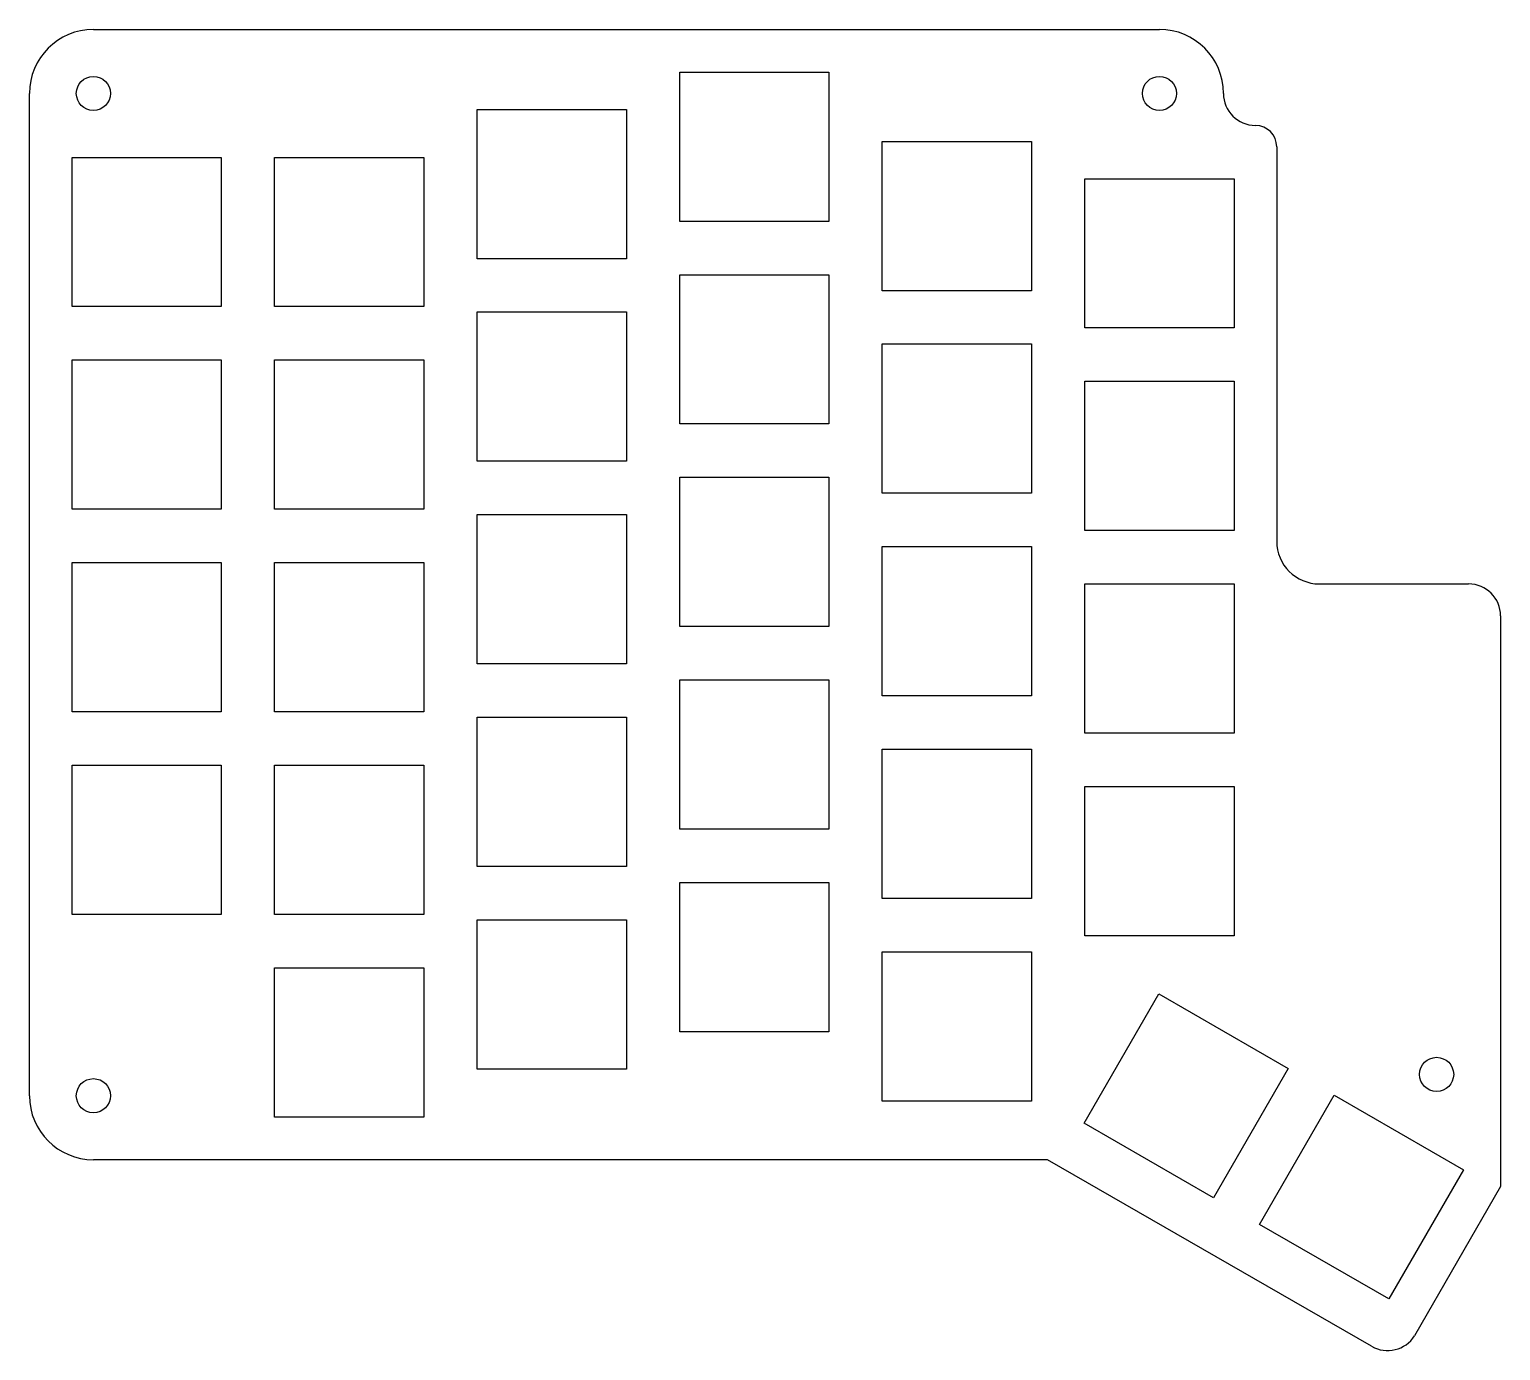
# Model space of a CAD drawing. Header units: millimetres. Extents: x 19 to 157, y -141 to -17.
import ezdxf

# ---------------------------------------------------------------- set-up
doc = ezdxf.new("R2010")
doc.units = ezdxf.units.MM
doc.layers.add('Edge.Cuts', color=254, linetype='CONTINUOUS', true_color=0xd0d2cd)
doc.layers.add('F.Courtyard', color=6, linetype='CONTINUOUS', true_color=0xff26e2)

msp = doc.modelspace()

# ---------------------------------------------------------------- linework, layer by layer
at = {"layer": 'Edge.Cuts', "linetype": 'CONTINUOUS'}
for p, q in [((25, -17), (125, -17)), ((19, -117), (19, -23)), ((136, -28), (136, -65)), ((140, -69), (154, -69)), ((157, -72), (157.000001, -125.5)), ((114.5, -123), (25, -123)), ((144.902351, -140.499261), (114.5, -123)), ((157.000001, -125.5), (148.9348, -139.50798))]:
    msp.add_line(p, q, dxfattribs=at)
at = {"layer": 'Edge.Cuts'}
for centre, radius, start, end in [((25, -23), 6, 90, 180), ((125, -23), 6, 0, 90), ((134, -23), 3, -180, -90), ((134, -28), 2, 0, 90), ((140, -65), 4, -180, -90), ((154, -72), 3, 0, 90), ((25, -117), 6, -180, -90), ((146.4019, -137.9019), 2.999179, -119.99937011, -32.37826951)]:
    msp.add_arc(centre, radius, start, end, dxfattribs=at)
at = {"layer": 'F.Courtyard', "linetype": 'CONTINUOUS'}
for p, q in [((80, -21), (94, -21)), ((80, -35), (80, -21)), ((94, -21), (94, -35)), ((61, -24.5), (75, -24.5)), ((61, -38.5), (61, -24.5)), ((75, -24.5), (75, -38.5)), ((99, -27.5), (113, -27.5)), ((99, -41.5), (99, -27.5)), ((113, -27.5), (113, -41.5)), ((23, -29), (37, -29)), ((23, -43), (23, -29)), ((37, -29), (37, -43)), ((42, -29), (56, -29)), ((42, -43), (42, -29)), ((56, -29), (56, -43)), ((118, -31), (132, -31)), ((118, -45), (118, -31)), ((132, -31), (132, -45)), ((94, -35), (80, -35)), ((75, -38.5), (61, -38.5)), ((80, -40), (94, -40)), ((80, -54), (80, -40)), ((94, -40), (94, -54)), ((113, -41.5), (99, -41.5)), ((37, -43), (23, -43)), ((56, -43), (42, -43)), ((61, -43.5), (75, -43.5)), ((61, -57.5), (61, -43.5)), ((75, -43.5), (75, -57.5)), ((132, -45), (118, -45)), ((99, -46.5), (113, -46.5)), ((99, -60.5), (99, -46.5)), ((113, -46.5), (113, -60.5)), ((23, -48), (37, -48)), ((23, -62), (23, -48)), ((37, -48), (37, -62)), ((42, -48), (56, -48)), ((42, -62), (42, -48)), ((56, -48), (56, -62)), ((118, -50), (132, -50)), ((118, -64), (118, -50)), ((132, -50), (132, -64)), ((94, -54), (80, -54)), ((75, -57.5), (61, -57.5)), ((80, -59), (94, -59)), ((80, -73), (80, -59)), ((94, -59), (94, -73)), ((113, -60.5), (99, -60.5)), ((37, -62), (23, -62)), ((56, -62), (42, -62)), ((61, -62.5), (75, -62.5)), ((61, -76.5), (61, -62.5)), ((75, -62.5), (75, -76.5)), ((132, -64), (118, -64)), ((99, -65.5), (113, -65.5)), ((99, -79.5), (99, -65.5)), ((113, -65.5), (113, -79.5)), ((23, -67), (37, -67)), ((23, -81), (23, -67)), ((37, -67), (37, -81)), ((42, -67), (56, -67)), ((42, -81), (42, -67)), ((56, -67), (56, -81)), ((118, -69), (132, -69)), ((118, -83), (118, -69)), ((132, -69), (132, -83)), ((94, -73), (80, -73)), ((75, -76.5), (61, -76.5)), ((80, -78), (94, -78)), ((80, -92), (80, -78)), ((94, -78), (94, -92)), ((113, -79.5), (99, -79.5)), ((37, -81), (23, -81)), ((56, -81), (42, -81)), ((61, -81.5), (75, -81.5)), ((61, -95.5), (61, -81.5)), ((75, -81.5), (75, -95.5)), ((132, -83), (118, -83)), ((99, -84.5), (113, -84.5)), ((99, -98.5), (99, -84.5)), ((113, -84.5), (113, -98.5)), ((23, -86), (37, -86)), ((23, -100), (23, -86)), ((37, -86), (37, -100)), ((42, -86), (56, -86)), ((42, -100), (42, -86)), ((56, -86), (56, -100)), ((118, -88), (132, -88)), ((118, -102), (118, -88)), ((132, -88), (132, -102)), ((94, -92), (80, -92)), ((75, -95.5), (61, -95.5)), ((80, -97), (94, -97)), ((80, -111), (80, -97)), ((94, -97), (94, -111)), ((113, -98.5), (99, -98.5)), ((37, -100), (23, -100)), ((56, -100), (42, -100)), ((61, -100.5), (75, -100.5)), ((61, -114.5), (61, -100.5)), ((75, -100.5), (75, -114.5)), ((132, -102), (118, -102)), ((99, -103.5), (113, -103.5)), ((99, -117.5), (99, -103.5)), ((113, -103.5), (113, -117.5)), ((42, -105), (56, -105)), ((42, -119), (42, -105)), ((56, -105), (56, -119)), ((117.937822, -119.562178), (124.937822, -107.437822)), ((124.937822, -107.437822), (137.062178, -114.437822)), ((94, -111), (80, -111)), ((75, -114.5), (61, -114.5)), ((137.062178, -114.437822), (130.062178, -126.562178)), ((134.392305, -129.062178), (141.392305, -116.937822)), ((141.392305, -116.937822), (153.516661, -123.937822)), ((113, -117.5), (99, -117.5)), ((56, -119), (42, -119)), ((130.062178, -126.562178), (117.937822, -119.562178)), ((153.516661, -123.937822), (146.516661, -136.062178)), ((146.516661, -136.062178), (134.392305, -129.062178))]:
    msp.add_line(p, q, dxfattribs=at)
at = {"layer": 'F.Courtyard'}
for centre in [(25, -23), (125, -23), (151, -115), (25, -117)]:
    msp.add_circle(centre, 1.6, dxfattribs=at)

doc.saveas('drawing.dxf')
